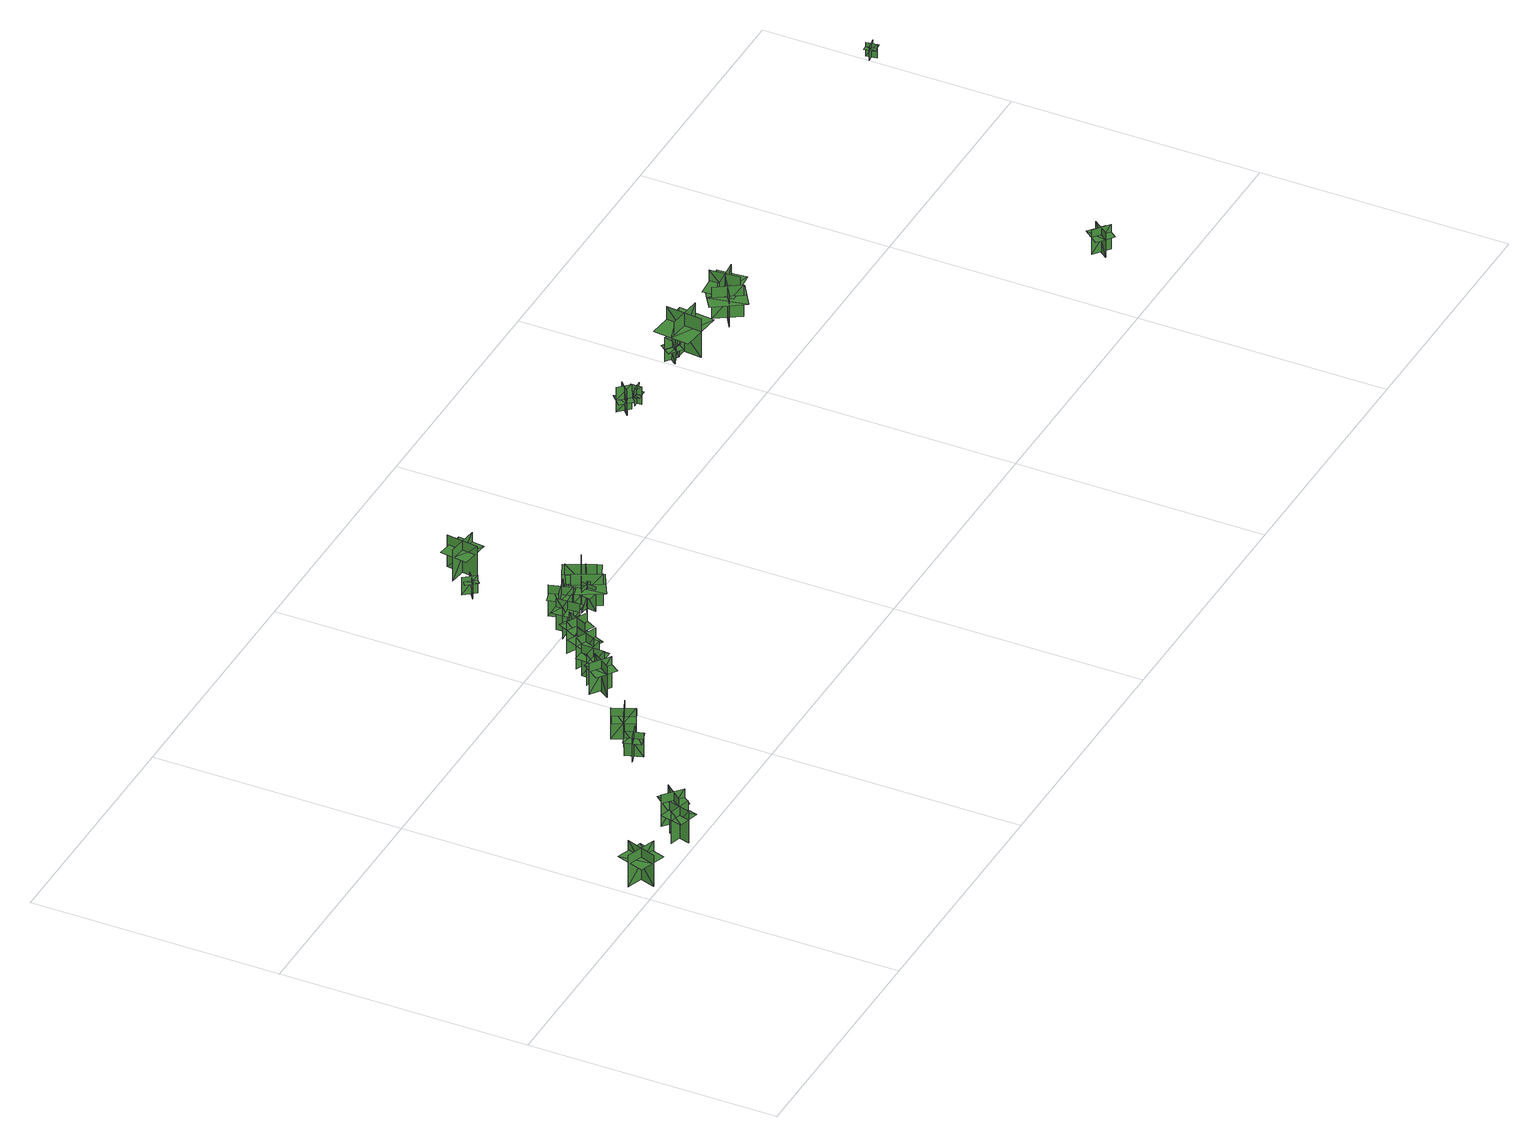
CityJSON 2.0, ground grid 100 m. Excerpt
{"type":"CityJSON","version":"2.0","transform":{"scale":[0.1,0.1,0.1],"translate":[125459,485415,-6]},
"CityObjects":{
"tree1":{"type":"SolitaryVegetationObject","geometry":[{"type":"MultiSurface","lod":"1","boundaries":[[[0,1,2]],[[0,2,3]],[[4,5,6]],[[4,6,7]],[[8,9,10]],[[8,10,11]],[[8,11,12]],[[8,12,13]]]}]},
"tree2":{"type":"SolitaryVegetationObject","geometry":[{"type":"MultiSurface","lod":"1","boundaries":[[[14,15,16]],[[14,16,17]],[[18,19,20]],[[18,20,21]],[[22,23,24]],[[22,24,25]],[[22,25,26]],[[22,26,27]]]}]},
"tree3":{"type":"SolitaryVegetationObject","geometry":[{"type":"MultiSurface","lod":"1","boundaries":[[[28,29,30]],[[28,30,31]],[[32,33,34]],[[32,34,35]],[[36,37,38]],[[36,38,39]],[[36,39,40]],[[36,40,41]]]}]},
"tree4":{"type":"SolitaryVegetationObject","geometry":[{"type":"MultiSurface","lod":"1","boundaries":[[[42,43,44]],[[42,44,45]],[[46,47,48]],[[46,48,49]],[[50,51,52]],[[50,52,53]],[[50,53,54]],[[50,54,55]]]}]},
"tree5":{"type":"SolitaryVegetationObject","geometry":[{"type":"MultiSurface","lod":"1","boundaries":[[[56,57,58]],[[56,58,59]],[[60,61,62]],[[60,62,63]],[[64,65,66]],[[64,66,67]],[[64,67,68]],[[64,68,69]]]}]},
"tree6":{"type":"SolitaryVegetationObject","geometry":[{"type":"MultiSurface","lod":"1","boundaries":[[[70,71,72]],[[70,72,73]],[[74,75,76]],[[74,76,77]],[[78,79,80]],[[78,80,81]],[[78,81,82]],[[78,82,83]]]}]},
"tree7":{"type":"SolitaryVegetationObject","geometry":[{"type":"MultiSurface","lod":"1","boundaries":[[[84,85,86]],[[84,86,87]],[[88,89,90]],[[88,90,91]],[[92,93,94]],[[92,94,95]],[[92,95,96]],[[92,96,97]]]}]},
"tree8":{"type":"SolitaryVegetationObject","geometry":[{"type":"MultiSurface","lod":"1","boundaries":[[[98,99,100]],[[98,100,101]],[[102,103,104]],[[102,104,105]],[[106,107,108]],[[106,108,109]],[[106,109,110]],[[106,110,111]]]}]},
"tree9":{"type":"SolitaryVegetationObject","geometry":[{"type":"MultiSurface","lod":"1","boundaries":[[[112,113,114]],[[112,114,115]],[[116,117,118]],[[116,118,119]],[[120,121,122]],[[120,122,123]],[[120,123,124]],[[120,124,125]]]}]},
"tree10":{"type":"SolitaryVegetationObject","geometry":[{"type":"MultiSurface","lod":"1","boundaries":[[[126,127,128]],[[126,128,129]],[[130,131,132]],[[130,132,133]],[[134,135,136]],[[134,136,137]],[[134,137,138]],[[134,138,139]]]}]},
"tree11":{"type":"SolitaryVegetationObject","geometry":[{"type":"MultiSurface","lod":"1","boundaries":[[[140,141,142]],[[140,142,143]],[[144,145,146]],[[144,146,147]],[[148,149,150]],[[148,150,151]],[[148,151,152]],[[148,152,153]]]}]},
"tree12":{"type":"SolitaryVegetationObject","geometry":[{"type":"MultiSurface","lod":"1","boundaries":[[[154,155,156]],[[154,156,157]],[[158,159,160]],[[158,160,161]],[[162,163,164]],[[162,164,165]],[[162,165,166]],[[162,166,167]]]}]},
"tree13":{"type":"SolitaryVegetationObject","geometry":[{"type":"MultiSurface","lod":"1","boundaries":[[[168,169,170]],[[168,170,171]],[[172,173,174]],[[172,174,175]],[[176,177,178]],[[176,178,179]],[[176,179,180]],[[176,180,181]]]}]},
"tree14":{"type":"SolitaryVegetationObject","geometry":[{"type":"MultiSurface","lod":"1","boundaries":[[[182,183,184]],[[182,184,185]],[[186,187,188]],[[186,188,189]],[[190,191,192]],[[190,192,193]],[[190,194,195]],[[190,195,191]]]}]},
"tree15":{"type":"SolitaryVegetationObject","geometry":[{"type":"MultiSurface","lod":"1","boundaries":[[[196,197,198]],[[196,198,199]],[[200,201,202]],[[200,202,203]],[[204,205,206]],[[204,206,207]],[[204,207,208]],[[204,208,209]]]}]},
"tree16":{"type":"SolitaryVegetationObject","geometry":[{"type":"MultiSurface","lod":"1","boundaries":[[[210,211,212]],[[210,212,213]],[[214,215,216]],[[214,216,217]],[[218,219,220]],[[218,220,221]],[[218,222,223]],[[218,223,219]]]}]},
"tree17":{"type":"SolitaryVegetationObject","geometry":[{"type":"MultiSurface","lod":"1","boundaries":[[[224,225,226]],[[224,226,227]],[[228,229,230]],[[228,230,231]],[[232,233,234]],[[232,234,235]],[[232,235,236]],[[232,236,237]]]}]},
"tree18":{"type":"SolitaryVegetationObject","geometry":[{"type":"MultiSurface","lod":"1","boundaries":[[[238,239,240]],[[238,240,241]],[[242,243,244]],[[242,244,245]],[[246,247,243]],[[246,243,242]],[[248,249,239]],[[248,239,238]],[[238,239,250]],[[238,250,251]],[[238,252,253]],[[238,253,239]]]}]},
"tree19":{"type":"SolitaryVegetationObject","geometry":[{"type":"MultiSurface","lod":"1","boundaries":[[[254,255,256]],[[254,256,257]],[[258,259,260]],[[258,260,261]],[[262,263,259]],[[262,259,258]],[[264,265,255]],[[264,255,254]],[[254,255,266]],[[254,266,267]],[[254,268,269]],[[254,269,255]]]}]},
"tree20":{"type":"SolitaryVegetationObject","geometry":[{"type":"MultiSurface","lod":"1","boundaries":[[[270,271,272]],[[270,272,273]],[[274,275,276]],[[274,276,277]],[[278,279,275]],[[278,275,274]],[[280,281,271]],[[280,271,270]],[[270,271,282]],[[270,282,283]],[[270,284,285]],[[270,285,271]]]}]},
"tree21":{"type":"SolitaryVegetationObject","geometry":[{"type":"MultiSurface","lod":"1","boundaries":[[[286,287,288]],[[286,288,289]],[[290,291,292]],[[290,292,293]],[[294,295,296]],[[294,296,297]],[[294,297,298]],[[294,298,299]]]}]},
"tree22":{"type":"SolitaryVegetationObject","geometry":[{"type":"MultiSurface","lod":"1","boundaries":[[[300,301,302]],[[300,302,303]],[[304,305,306]],[[304,306,307]],[[308,309,310]],[[308,310,311]],[[308,311,312]],[[308,312,313]]]}]},
"tree23":{"type":"SolitaryVegetationObject","geometry":[{"type":"MultiSurface","lod":"1","boundaries":[[[314,315,316]],[[314,316,317]],[[318,319,320]],[[318,320,321]],[[322,323,324]],[[322,324,325]],[[322,325,326]],[[322,326,327]]]}]},
"tree24":{"type":"SolitaryVegetationObject","geometry":[{"type":"MultiSurface","lod":"1","boundaries":[[[328,329,330]],[[328,330,331]],[[332,333,334]],[[332,334,335]],[[336,337,338]],[[336,338,339]],[[336,339,340]],[[336,340,341]]]}]},
"tree25":{"type":"SolitaryVegetationObject","geometry":[{"type":"MultiSurface","lod":"1","boundaries":[[[342,343,344]],[[342,344,345]],[[346,347,348]],[[346,348,349]],[[350,351,352]],[[350,352,353]],[[350,353,354]],[[350,354,355]]]}]}
},
"vertices":[
[20,97,18],[142,55,18],[142,55,157],[20,97,157],[61,15,18],[103,137,18],[103,137,157],[61,15,157],[63,20,118],[116,2,118],[155,114,118],[101,132,118],[48,150,118],[9,38,118],
[422,53,14],[333,77,14],[333,77,154],[422,53,154],[388,111,14],[364,22,14],[364,22,154],[388,111,154],[388,111,117],[345,123,117],[321,34,117],[364,22,117],[407,11,117],[431,100,117],
[410,155,16],[481,96,16],[481,96,155],[410,155,155],[417,88,16],[476,159,16],[476,159,155],[417,88,155],[417,88,119],[451,60,119],[510,131,119],[476,159,119],[442,187,119],[383,116,119],
[767,400,15],[746,468,15],[746,468,123],[767,400,123],[791,446,15],[723,425,15],[723,425,123],[791,446,123],[791,446,95],[781,479,95],[713,458,95],[723,425,95],[733,392,95],[801,413,95],
[814,556,16],[852,472,16],[852,472,155],[814,556,155],[791,493,16],[875,531,16],[875,531,155],[791,493,155],[791,493,119],[809,452,119],[893,491,119],[875,531,119],[856,571,119],[773,533,119],
[1022,745,19],[1097,691,19],[1097,691,158],[1022,745,158],[1034,679,19],[1087,754,19],[1087,754,158],[1034,679,158],[1034,679,122],[1070,653,122],[1123,728,122],[1087,754,122],[1051,779,122],[998,704,122],
[1159,771,20],[1067,776,20],[1067,776,159],[1159,771,159],[1114,820,20],[1109,728,20],[1109,728,159],[1114,820,159],[1114,820,123],[1070,823,123],[1065,731,123],[1109,728,123],[1153,726,123],[1158,818,123],
[1227,819,20],[1142,855,20],[1142,855,159],[1227,819,159],[1202,881,20],[1165,797,20],[1165,797,159],[1202,881,159],[1202,881,123],[1161,899,123],[1124,814,123],[1165,797,123],[1206,779,123],[1242,863,123],
[1231,866,21],[1273,948,21],[1273,948,161],[1231,866,161],[1295,887,21],[1213,929,21],[1213,929,161],[1295,887,161],[1295,887,124],[1315,927,124],[1233,969,124],[1213,929,124],[1193,890,124],[1275,848,124],
[1329,934,24],[1324,1026,24],[1324,1026,163],[1329,934,163],[1374,985,24],[1282,979,24],[1282,979,163],[1374,985,163],[1374,985,127],[1371,1029,127],[1279,1023,127],[1282,979,127],[1284,935,127],[1376,941,127],
[1385,1088,25],[1410,999,25],[1410,999,164],[1385,1088,164],[1352,1029,25],[1441,1054,25],[1441,1054,164],[1352,1029,164],[1352,1029,128],[1364,986,128],[1453,1011,128],[1441,1054,128],[1429,1097,128],[1340,1072,128],
[1471,995,12],[1548,986,12],[1548,986,120],[1471,995,120],[1503,954,12],[1512,1031,12],[1512,1031,120],[1503,954,120],[1503,954,90],[1541,950,90],[1551,1026,90],[1512,1031,90],[1474,1036,90],[1464,959,90],
[1468,971,12],[1468,971,152],[1574,1029,152],[1574,1029,12],[1492,1049,12],[1492,1049,152],[1548,947,152],[1548,947,12],[1484,1064,106],[1431,1035,106],[1500,909,106],[1553,938,106],[1606,967,106],[1537,1093,106],
[1394,1439,2],[1431,1393,2],[1431,1393,80],[1394,1439,80],[1389,1393,2],[1436,1429,2],[1436,1429,80],[1389,1393,80],[1397,1435,60],[1431,1393,60],[1449,1407,60],[1416,1449,60],[1379,1421,60],[1413,1378,60],
[1619,1069,12],[1619,1069,152],[1511,1017,152],[1511,1017,12],[1591,993,12],[1591,993,152],[1541,1097,152],[1541,1097,12],[1598,977,106],[1653,1003,106],[1591,1133,106],[1536,1107,106],[1482,1081,106],[1544,951,106],
[1595,1106,13],[1629,1072,13],[1629,1072,76],[1595,1106,76],[1595,1068,13],[1629,1102,13],[1629,1102,76],[1595,1068,76],[1598,1103,59],[1629,1072,59],[1642,1085,59],[1611,1116,59],[1585,1090,59],[1615,1059,59],
[1513,1556,14],[1496,1428,14],[1496,1428,154],[1513,1556,154],[1440,1499,14],[1568,1483,14],[1568,1483,154],[1440,1499,154],[1446,1498,115],[1439,1443,115],[1556,1428,115],[1563,1484,115],[1570,1539,115],[1453,1554,115],
[2623,1380,78],[2666,1421,78],[2645,1444,78],[2602,1402,78],[2623,1421,78],[2665,1378,78],[2667,1381,133],[2626,1424,133],[2626,1424,24],[2667,1381,24],[2625,1378,24],[2668,1420,24],[2666,1421,133],[2623,1380,133],[2644,1358,78],[2687,1400,78],
[2706,1404,63],[2709,1361,63],[2731,1363,63],[2728,1405,63],[2729,1385,63],[2686,1382,63],[2687,1379,102],[2729,1382,102],[2729,1382,24],[2687,1379,24],[2705,1403,24],[2707,1361,24],[2709,1361,102],[2706,1404,102],[2685,1402,63],[2688,1360,63],
[3032,1368,76],[2984,1403,76],[2966,1378,76],[3014,1343,76],[2992,1361,76],[3027,1409,76],[3024,1411,130],[2989,1363,130],[2989,1363,21],[3024,1411,21],[3034,1370,21],[2986,1405,21],[2984,1403,130],[3032,1368,130],[3050,1392,76],[3002,1427,76],
[3065,1296,23],[3065,1296,193],[3080,1443,193],[3080,1443,23],[3004,1375,23],[3004,1375,193],[3145,1360,193],[3145,1360,23],[2982,1377,138],[2974,1304,138],[3150,1286,138],[3157,1359,138],[3165,1432,138],[2989,1450,138],
[3276,1287,25],[3276,1287,164],[3376,1353,164],[3376,1353,25],[3294,1366,25],[3294,1366,164],[3358,1269,164],[3358,1269,25],[3284,1381,119],[3234,1348,119],[3313,1227,119],[3363,1260,119],[3414,1293,119],[3334,1414,119],
[3393,1300,27],[3393,1300,167],[3382,1420,167],[3382,1420,27],[3331,1353,27],[3331,1353,167],[3447,1364,167],[3447,1364,27],[3314,1351,121],[3319,1291,121],[3463,1305,121],[3457,1365,121],[3452,1425,121],[3308,1411,121],
[4265,315,16],[4326,267,16],[4326,267,124],[4265,315,124],[4271,263,16],[4319,325,16],[4319,325,124],[4271,263,124],[4271,263,94],[4302,240,94],[4349,301,94],[4319,325,94],[4288,348,94],[4241,287,94],
[4965,1539,67],[4922,1532,67],[4922,1532,128],[4965,1539,128],[4941,1556,67],[4949,1513,67],[4949,1513,128],[4941,1556,128],[4941,1556,111],[4920,1553,111],[4927,1509,111],[4949,1513,111],[4970,1516,111],[4963,1560,111]
]}
